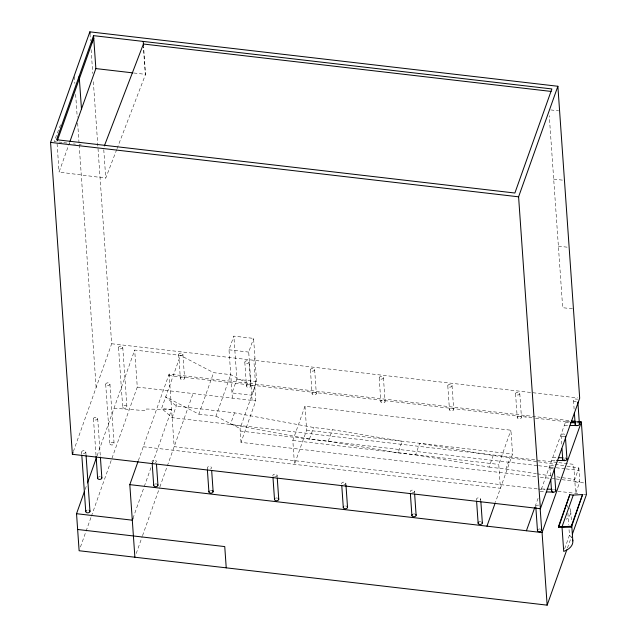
<?xml version="1.0" encoding="UTF-8"?>
<svg xmlns="http://www.w3.org/2000/svg" width="637" height="637" viewBox="0 0 637 637"><rect width="100%" height="100%" fill="white"/><g stroke="black" fill="none" stroke-linecap="round" stroke-linejoin="round"><path stroke-width="0.48" stroke-dasharray="3.19 2.39" d="M116.706 149.552L105.758 178.105L59.074 172.094L68.294 146.136M68.629 145.212L69.616 142.425M117.065 148.636L145.539 74.354L143.62 46.955M73.374 451.514L111.666 343.749L93.185 79.378M85.159 489.431L86.823 484.757M97.103 455.821L134.694 350.055L180.462 355.374L213.618 372.669L230.737 374.66L254.808 387.057L255.771 400.864L241.025 442.365L536.346 476.707M80.453 546.992L85.772 532.03M86.106 531.099L91.091 517.069M91.417 516.137L137.281 387.081L134.694 350.055M138.356 460.615L169.1 374.086L570.529 420.762M556.889 462.398L172.149 417.657L161.591 408.468L180.462 355.374M132.966 518.311L143.954 487.393M144.288 486.461L151.28 466.786M152.609 463.035L171.592 409.631L161.591 408.468M172.149 417.657L176.266 406.072L176.003 402.25M136.222 553.473L142.218 536.609M142.545 535.669L159.529 487.886M159.863 486.955L193.051 393.57M234.535 412.84L230.419 424.433L309.463 439.084L328.27 441.274L398.029 452.867L402.146 441.282L332.395 429.68L313.579 427.491L234.535 412.84L176.266 406.072L165.708 396.883L198.871 414.177L213.618 372.669M232.378 398.141L229.002 349.801L233.859 336.113L253.582 338.406L256.6 381.547L251.734 395.235L232.011 392.941L236.876 379.254L233.859 336.113M198.871 414.177L215.983 416.168L230.737 374.66M252.093 400.434L248.717 352.094L253.582 338.406M254.959 358.177L253.916 361.131L255.548 384.493M241.025 442.365L240.053 428.566L254.808 387.057M304.98 406.271L306.644 430.118L294.485 464.333L292.821 440.478L304.98 406.271L510.914 430.214L512.578 454.07L495.498 502.139M309.463 439.084L313.579 427.491M328.27 441.274L332.395 429.68M398.029 452.867L415.571 454.914L419.687 443.32L493.173 455.495L537.556 461.658M415.571 454.914L489.057 467.088L493.173 455.495M143.277 446.752L500.419 488.276L498.755 464.421L510.914 430.214M489.057 467.088L505.921 469.047L510.038 457.454M525.74 417.028L526.25 415.619M564.366 460.599L565.345 457.852L564.796 457.844A2.118 1.385 -4 0 0 563.745 458.091M567.041 466.157L578.842 467.956L574.717 479.55L556.045 476.699M578.842 467.956L579.805 481.755L575.681 493.349L573.658 464.341L557.877 462.51M564.677 548.72L569.446 535.287L568.976 528.559M567.448 548.003L571.445 536.76M535.104 506.574L538.114 498.206M569.566 421.758L565.64 421.67L540.455 491.7L544.364 491.828M60.531 124.82L54.169 141.398L56.956 141.756M576.445 421.909L578.404 421.957M171.592 409.631L146.367 409.018L145.762 410.714L114.023 408.206M565.337 422.506L569.303 422.618M564.35 425.253L568.18 425.357M552.749 457.509L557.383 457.637M551.761 460.256L555.639 460.36M541.442 488.953L545.176 489.081M550.798 109.93L558.625 110.838M133.85 72.992L145.539 74.354M553.696 179.108L564.454 180.367M558.386 246.161L569.144 247.411M572.472 308.826L562.686 307.687L549.253 115.647M229.002 349.801L248.717 352.094M111.666 343.749L577.711 397.942M236.876 379.254L256.6 381.547M576.437 421.447L578.404 421.678M168.598 375.504L534.499 418.047M535.47 418.159L565.64 421.67M137.281 387.081L255.771 400.864M306.644 430.118L512.578 454.07M240.229 431.018L537.524 465.583M538.512 465.703L555.305 467.654M556.292 467.765L565.178 468.8M566.174 468.912L579.009 470.409M292.821 440.478L498.755 464.421M540.295 477.161L551.156 478.427M552.152 478.546L555.114 478.889M556.101 479L561.038 479.573M562.025 479.693L579.805 481.755M574.885 481.875L585.626 483.125M537.214 488.874L174.18 446.664L169.1 374.086M538.193 488.993L545.105 489.797M557.924 491.286L578.611 493.691M583.5 494.256L586.43 494.599M58.899 142.011L62.784 142.513M63.764 142.632L69.592 143.389M73.486 143.89L75.429 144.137M79.322 144.639L81.265 144.894M538.544 461.809L566.062 466.005M505.921 469.047L536.386 473.697M537.373 473.848L551.132 475.95M215.983 416.168L240.053 428.566M573.515 400.498L574.112 409.081M570.736 511.097L571.477 521.671M567.368 505.475L567.503 507.402M567.901 513.167L568.714 524.713M561.078 435.501L561.675 444.085M549.874 467.025L550.535 476.564M519.784 393.507A2.118 1.385 -4 0 1 516.671 394.9A2.118 1.385 -4 0 1 516.567 392.496A2.118 1.385 -4 0 1 519.784 393.507L521.456 417.362A2.118 1.385 -4 0 1 518.335 418.748A2.118 1.385 -4 0 1 518.231 416.343A2.118 1.385 -4 0 1 521.456 417.362M515.564 393.754L517.228 417.609M480.688 499.058L480.824 500.961M452.031 385.632A2.118 1.385 -4 0 1 448.91 387.017A2.118 1.385 -4 0 1 448.806 384.613A2.118 1.385 -4 0 1 452.031 385.632L453.695 409.487A2.118 1.385 -4 0 1 450.582 410.873A2.118 1.385 -4 0 1 450.47 408.468A2.118 1.385 -4 0 1 453.695 409.487M447.803 385.879L449.467 409.734M414.456 491.35L414.591 493.261M383.426 377.653A2.118 1.385 -4 0 1 380.313 379.039A2.118 1.385 -4 0 1 380.201 376.642A2.118 1.385 -4 0 1 383.426 377.653L385.098 401.509A2.118 1.385 -4 0 1 381.977 402.895A2.118 1.385 -4 0 1 381.874 400.49A2.118 1.385 -4 0 1 385.098 401.509M379.198 377.9L380.87 401.756M345.859 483.379L345.987 485.283M314.646 369.659A2.118 1.385 -4 0 1 311.525 371.045A2.118 1.385 -4 0 1 311.421 368.64A2.118 1.385 -4 0 1 314.646 369.659L316.31 393.507A2.118 1.385 -4 0 1 313.197 394.9A2.118 1.385 -4 0 1 313.086 392.496A2.118 1.385 -4 0 1 316.31 393.507M310.418 369.906L312.082 393.762M273.162 476.309A2.118 1.385 -4 0 1 274.356 474.199A2.118 1.385 -4 0 1 277.071 475.377L277.206 477.288M249.043 362.031A2.118 1.385 -4 0 1 245.93 363.416A2.118 1.385 -4 0 1 245.826 361.012A2.118 1.385 -4 0 1 249.043 362.031L250.715 385.887A2.118 1.385 -4 0 1 247.594 387.272A2.118 1.385 -4 0 1 247.49 384.867A2.118 1.385 -4 0 1 250.715 385.887M244.823 362.278L246.487 386.133M182.915 354.339A2.118 1.385 -4 0 1 179.801 355.725A2.118 1.385 -4 0 1 179.69 353.328A2.118 1.385 -4 0 1 182.915 354.339L184.579 378.195A2.118 1.385 -4 0 1 181.465 379.58A2.118 1.385 -4 0 1 181.362 377.176A2.118 1.385 -4 0 1 184.579 378.195M178.686 354.586L180.359 378.442M143.206 44.614L145.324 74.951M122.766 347.348A2.118 1.385 -4 0 1 119.652 348.734A2.118 1.385 -4 0 1 119.549 346.329A2.118 1.385 -4 0 1 122.766 347.348L126.922 406.748A2.118 1.385 -4 0 1 123.809 408.134A2.118 1.385 -4 0 1 123.697 405.729A2.118 1.385 -4 0 1 126.922 406.748M118.546 347.595L122.694 406.995M103.775 149.727L105.758 178.105M90 33.833L90.478 40.76M91.107 49.67L92.763 73.438M109.93 384.079A2.118 1.385 -4 0 1 106.817 385.465A2.118 1.385 -4 0 1 106.705 383.06A2.118 1.385 -4 0 1 109.93 384.079L114.087 443.471A2.118 1.385 -4 0 1 110.965 444.865A2.118 1.385 -4 0 1 110.862 442.46A2.118 1.385 -4 0 1 114.087 443.471M105.702 384.326L109.859 443.726M74.394 76.551L74.879 83.487M75.636 94.372L77.228 117.152M77.65 123.092L79.099 143.882M79.171 144.87L96.131 387.463M97.692 418.517A2.118 1.385 -4 0 1 94.579 419.902A2.118 1.385 -4 0 1 94.467 417.498A2.118 1.385 -4 0 1 97.692 418.517L100.32 456.132M93.464 418.764L96.028 455.391M85.82 451.928A2.118 1.385 -4 0 1 82.699 453.313A2.118 1.385 -4 0 1 82.595 450.908A2.118 1.385 -4 0 1 85.82 451.928L86.027 454.898M81.592 452.174L81.727 454.149M57.091 143.715L59.074 172.094M275.518 498.222A2.118 1.385 -4 0 1 277.111 497.983M277.071 475.377A2.118 1.385 -4 0 1 274.475 476.874M476.779 499.981A2.118 1.385 -4 0 1 477.312 498.11A2.118 1.385 -4 0 1 480.155 498.19A2.118 1.385 -4 0 1 480.115 500.069M207.909 468.943A2.118 1.385 -4 0 1 207.957 466.897A2.118 1.385 -4 0 1 211.054 466.977A2.118 1.385 -4 0 1 210.473 469.015M479.135 521.894A2.118 1.385 -4 0 1 480.728 521.663M210.425 490.418A2.118 1.385 -4 0 1 212.033 490.466M152.713 462.526A2.118 1.385 -4 0 1 152.753 460.471A2.118 1.385 -4 0 1 155.858 460.559A2.118 1.385 -4 0 1 155.269 462.597M569.717 508.095A15.845 10.391 -4 0 1 566.158 519.33M569.446 535.287A15.845 10.391 -4 0 1 571.795 537.899M553.521 467.797A2.118 1.385 -4 0 1 550.185 467.701A2.118 1.385 -4 0 1 551.379 465.591A2.118 1.385 -4 0 1 554.094 466.778M564.724 436.265A2.118 1.385 -4 0 1 561.301 436.074A2.118 1.385 -4 0 1 562.941 434.004A2.118 1.385 -4 0 1 565.242 435.612M553.593 489.367A2.118 1.385 -4 0 1 554.142 489.383M154.719 484.176A2.118 1.385 -4 0 1 156.829 484.048M536.107 507.315A2.118 1.385 -4 0 1 535.884 506.988M535.852 506.272A2.118 1.385 -4 0 1 538.91 505.245M538.966 529.052A2.118 1.385 -4 0 1 540.065 528.989M576.23 401.676A2.118 1.385 -4 0 1 573.666 400.96A2.118 1.385 -4 0 1 574.678 399.168A2.118 1.385 -4 0 1 577.425 399.566M576.692 422.92A2.118 1.385 -4 0 1 578.3 422.96M341.719 483.977A2.118 1.385 -4 0 1 343.319 482.153A2.118 1.385 -4 0 1 345.843 483.26A2.118 1.385 -4 0 1 343.805 484.892M344.8 506.049A2.118 1.385 -4 0 1 345.35 505.969M410.316 491.955A2.118 1.385 -4 0 1 412.099 490.108A2.118 1.385 -4 0 1 414.456 491.477A2.118 1.385 -4 0 1 411.852 492.847M413.405 514.019A2.118 1.385 -4 0 1 415.013 514.067M98.624 476.898A2.118 1.385 -4 0 1 100.216 476.667M87.795 510.062A2.118 1.385 -4 0 1 88.344 510.078"/><path stroke-width="0.96" d="M50.57 142.401L89.857 31.85L557.877 86.266L579.686 398.165L540.399 508.716L72.379 454.3L50.57 142.401L518.59 196.817L557.877 86.266M93.559 35.648L56.574 139.726L514.887 193.019L551.873 88.941L93.559 35.648L95.861 68.581L69.943 141.502M57.282 140.833L93.743 38.244L91.975 42.846M72.379 454.3L73.04 452.445M566.787 549.874L547.143 605.15L79.123 550.734L76.536 513.701L84.498 491.294M87.484 482.894L96.442 457.684M134.893 557.216L129.813 484.638L138.022 461.538M132.966 518.311L132.297 520.182L76.536 513.701M486.955 526.162L495.172 503.063M547.143 605.15L542.063 532.572L581.358 422.02L578.404 421.678M558.545 526.369L569.804 494.702L573.268 495.108L582.56 494.551L571.381 527.205L558.617 527.356L558.545 526.369L562.017 526.775L571.309 526.218L582.56 494.551M558.617 527.356L569.804 494.702M562.017 526.775L573.268 495.108M572.448 533.949L586.43 494.599L581.358 422.02L578.404 421.957M526.409 530.748L534.769 507.506M104.341 145.929L143.421 44.017L551.069 91.417M571.532 421.798L575.458 421.885M570.29 422.649L575.251 422.785M570.099 425.412L576.811 425.596M558.307 457.661L562.941 457.788M556.611 460.384L564.366 460.599M547.048 489.144L551.722 489.304M546.323 491.899L553.163 492.13M95.861 68.581L132.878 72.881M571.516 420.882L575.45 421.336M129.813 484.638L542.063 532.572M77.634 529.482L224.75 546.586L226.231 567.838M577.878 402.154L579.407 424.099M574.383 412.895L575.179 424.346M571.684 524.554L572.822 540.901M565.369 436.202L566.97 459.102M571.309 526.218L571.381 527.205M562.009 448.854L562.742 459.349M562.041 527.364L563.721 551.403A15.845 10.391 -4 0 0 572.488 539.372M554.23 468.681L555.767 490.633M550.742 479.43L551.538 490.88M518.59 196.817L540.399 508.716M540.152 508.294L541.689 530.239M535.86 507.585L537.461 530.486M480.887 501.916L482.352 522.905M476.595 501.208L478.132 523.16M414.655 494.216L416.12 515.206M410.363 493.508L411.9 515.452M345.987 485.283L347.523 507.227M341.766 485.537L343.295 507.482M277.27 478.244L278.743 499.233M272.978 477.535L274.515 499.48M211.675 470.616L213.14 491.605M207.383 469.907L208.912 491.852M143.237 41.429L143.556 45.975M156.471 464.198L157.944 485.187M152.179 463.489L153.716 485.434M89.857 31.85L90 33.833M79.171 76.129L81.48 109.054M100.391 457.127L101.848 477.909M96.099 456.379L97.62 478.164M86.099 455.885L89.968 511.32M81.799 455.144L85.748 511.567M278.074 498.285A2.118 1.385 -4 0 1 278.281 500.156A2.118 1.385 -4 0 1 275.463 500.563A2.118 1.385 -4 0 1 274.77 498.771M482.042 522.229A2.118 1.385 -4 0 1 481.508 524.1A2.118 1.385 -4 0 1 478.666 524.02A2.118 1.385 -4 0 1 478.706 522.141M157.626 484.51A2.118 1.385 -4 0 1 156.161 486.668A2.118 1.385 -4 0 1 153.772 485.076M213.053 491.254A2.118 1.385 -4 0 1 210.815 493.126A2.118 1.385 -4 0 1 209.167 491.143M212.479 490.665A2.118 1.385 -4 0 1 212.83 490.928M555.106 489.686A2.118 1.385 -4 0 1 555.193 491.645A2.118 1.385 -4 0 1 552.199 491.82A2.118 1.385 -4 0 1 552.112 489.861M541.028 529.299A2.118 1.385 -4 0 1 541.116 531.258A2.118 1.385 -4 0 1 538.122 531.433A2.118 1.385 -4 0 1 538.034 529.474M566.659 458.425A2.118 1.385 -4 0 1 565.194 460.591A2.118 1.385 -4 0 1 562.797 458.99M579.32 423.748A2.118 1.385 -4 0 1 577.082 425.62A2.118 1.385 -4 0 1 575.434 423.637M346.862 506.288A2.118 1.385 -4 0 1 347.069 508.151A2.118 1.385 -4 0 1 344.251 508.565A2.118 1.385 -4 0 1 343.55 506.765M415.81 514.529A2.118 1.385 -4 0 1 415.268 516.4A2.118 1.385 -4 0 1 412.434 516.32A2.118 1.385 -4 0 1 412.473 514.441M101.53 477.232A2.118 1.385 -4 0 1 99.794 479.422A2.118 1.385 -4 0 1 97.875 477.447M89.658 510.643A2.118 1.385 -4 0 1 89.124 512.514A2.118 1.385 -4 0 1 86.282 512.435A2.118 1.385 -4 0 1 86.321 510.556"/></g></svg>
